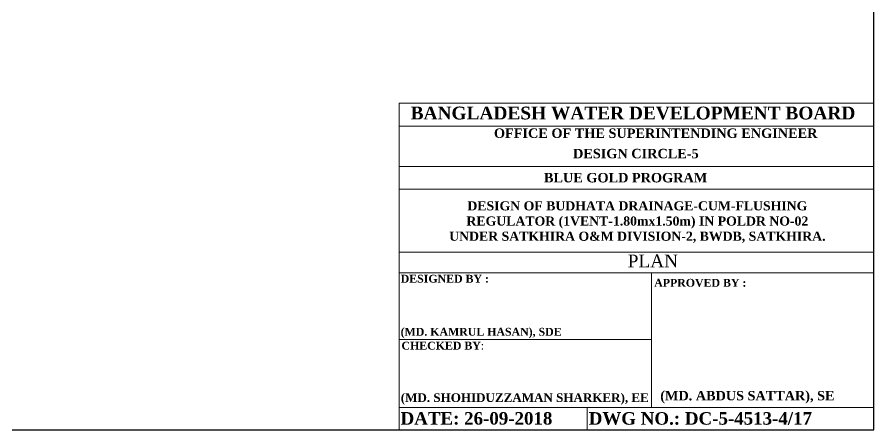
# Model space of a CAD drawing. Extents: x -298162 to 1078160, y -513173 to -216568.
# Drawn here: x 40347 to 69208, y -288827 to -274924 of the extents above; entities that cross this region are included whole.
import ezdxf

# ---------------------------------------------------------------- set-up
doc = ezdxf.new("R2010")
doc.units = 0
doc.header["$MEASUREMENT"] = 0
doc.layers.get('0').update_dxf_attribs({"linetype": 'CONTINUOUS'})
doc.layers.add('LINE', color=7, linetype='CONTINUOUS')
doc.styles.get("Standard").update_dxf_attribs({"font": 'times.ttf', "height": 250})

msp = doc.modelspace()

# ---------------------------------------------------------------- linework, layer by layer
at = {"color": 0, "lineweight": 13}
for p, q in [((53218.869, -277827.897), (69207.869, -277827.897)), ((53218.869, -277827.897), (53218.869, -288827.221)), ((53218.869, -278592.978), (69207.869, -278592.978)), ((53218.869, -279957.797), (69207.869, -279957.797)), ((53218.869, -280715.024), (69207.869, -280715.024)), ((53218.869, -282840.493), (69207.869, -282840.493)), ((53218.869, -283533.727), (69207.869, -283533.727)), ((61718.793, -288075.516), (61718.793, -283533.727)), ((61718.793, -288075.516), (61718.793, -284676.99)), ((61718.793, -288075.516), (61718.793, -284676.99)), ((61718.793, -288075.516), (61718.793, -284676.99)), ((53218.869, -285778.64), (61727.936, -285778.64)), ((53218.869, -288075.516), (69009.927, -288075.516)), ((54398.083, -288075.516), (69207.869, -288075.516)), ((54398.083, -288075.516), (69009.927, -288075.516)), ((54398.083, -288075.516), (69009.927, -288075.516)), ((59549.924, -288075.516), (59549.924, -288827.221)), ((53218.869, -288827.221), (69207.869, -288827.221))]:
    msp.add_line(p, q, dxfattribs=at)
at = {"layer": 'LINE', "color": 0}
msp.add_lwpolyline([(8702.669, -288827.221), (69207.869, -288827.221), (69207.869, -246041.401), (8702.669, -246041.401)], close=True, dxfattribs=at)

# ---------------------------------------------------------------- texts
at = {"color": 0, "lineweight": 13}
for s, insert, char_height, width, attachment_point in [('{\\fTimes New Roman|b1|i0|c0|p18;BANGLADESH WATER DEVELOPMENT BOARD}', (53602.812, -277938.469), 431.68407, 15505.95167, 1), ('{\\fTimes New Roman|b1|i0|c0|p18;OFFICE OF THE SUPERINTENDING ENGINEER}', (56409.979, -278673.622), 318.21998, 15464.60245, 1), ('{\\fTimes New Roman|b1|i0|c0|p18;DESIGN CIRCLE-5}', (59073.853, -279360.924), 318.21998, 15464.60245, 1), ('{\\fTimes New Roman|b1|i0|c0|p18;BLUE GOLD PROGRAM}', (58093.846, -280173.074), 318.21998, 11430.35833, 1), ('\\pt1842;{\\fTimes New Roman|b1|i0|c0|p18;DESIGN OF BUDHATA DRAINAGE-CUM-FLUSHING \\PREGULATOR (1VENT-1.80mx1.50m) IN POLDR NO-02 \\PUNDER SATKHIRA O&M DIVISION-2, BWDB, SATKHIRA.}', (61241.3, -281828.68), 307.04369, 15801.76057, 5), ('{\\fTimes New Roman|b0|i0|c0|p18;             PLAN}', (58801.266, -282922.479), 430.53292, 15464.60245, 1)]:
    msp.add_mtext(s, dxfattribs=dict(at, insert=insert, char_height=char_height, width=width, attachment_point=attachment_point))
at = {"color": 0, "lineweight": 13, "attachment_point": 1}
for s, insert, char_height in [('{\\fTimes New Roman|b1|i0|c0|p18;DESIGNED BY :}', (53268.863, -283603.542), 264.29637), ('{\\fTimes New Roman|b1|i0|c0|p18;APPROVED BY :}', (61808.193, -283741.051), 264.29637), ('{\\fTimes New Roman|b1|i0|c0|p18;(MD. KAMRUL HASAN), SDE}', (53266.447, -285391.019), 264.29637), ('{\\fTimes New Roman|b1|i0|c0|p18;CHECKED BY\\fTimes New Roman|b0|i0|c0|p18;:\\fTimes New Roman|b1|i0|c0|p18;}', (53295.702, -285858.249), 264.296372), ('{\\fTimes New Roman|b1|i0|c0|p18;(MD. SHOHIDUZZAMAN SHARKER), EE}', (53271.204, -287596.708), 290.72601), ('{\\fTimes New Roman|b1|i0|c0|p18;(MD. ABDUS SATTAR), SE}', (62012.745, -287516.594), 317.15565), ('{\\fTimes New Roman|b1|i0|c0|p18;DATE: 26-09-2018}', (53263.686, -288228.739), 421.81701), ('{\\fTimes New Roman|b1|i0|c0|p18;DWG NO.: DC-5-4513-4/17}', (59602.435, -288230.397), 421.81701)]:
    msp.add_mtext(s, dxfattribs=dict(at, insert=insert, char_height=char_height))

doc.saveas('drawing.dxf')
